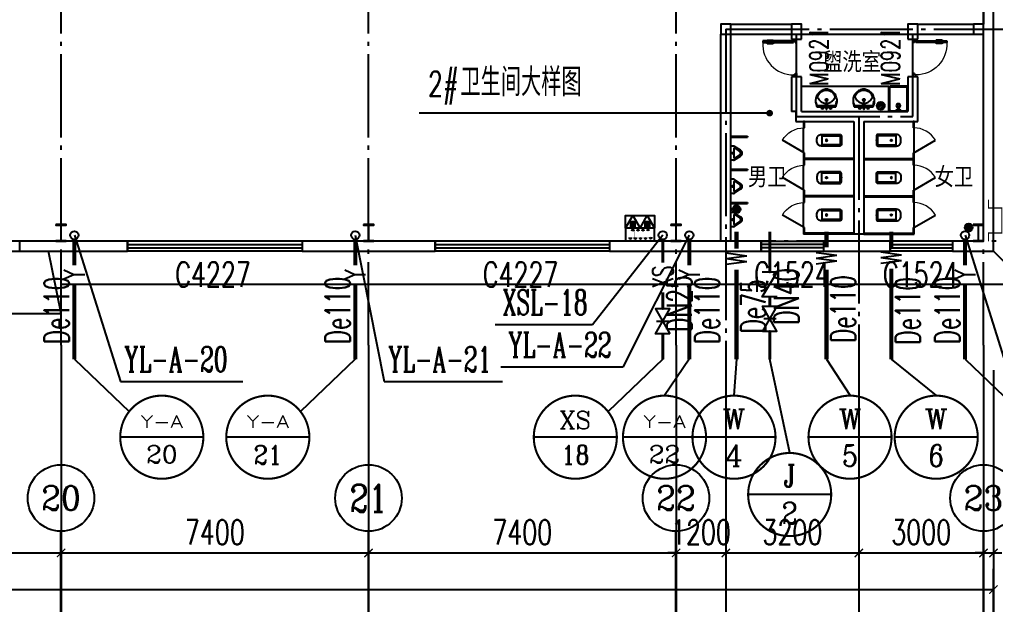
# Model space of a CAD drawing. Header units: millimetres. Extents: x 418304 to 847498, y 48187 to 111456.
# Drawn here: x 421611.75 to 421635.24, y 54517.99 to 54532.07 of the extents above; entities that cross this region are included whole.
import ezdxf
from ezdxf.enums import TextEntityAlignment as Align

# ---------------------------------------------------------------- set-up
doc = ezdxf.new("R2010")
doc.units = ezdxf.units.MM
doc.header["$LTSCALE"] = 1000
doc.linetypes.add('DOTE', pattern=[2.42, 2, -0.2, 0.02, -0.2])
for name, color, linetype in [('AXIS', 3, 'Continuous'), ('AXIS_TEXT', 7, 'Continuous'), ('COLUMN', 2, 'Continuous'), ('DIM_LEAD', 3, 'Continuous'), ('DIM_消防', 3, 'Continuous'), ('DIM_雨水', 3, 'Continuous'), ('DOTE', 8, 'DOTE'), ('EQUIP_地漏', 7, 'Continuous'), ('EQUIP_消防', 7, 'Continuous'), ('LVTRY', 6, 'Continuous'), ('PIPE-污水', 6, 'Continuous'), ('PIPE-消防', 1, 'Continuous'), ('PIPE-给水', 3, 'Continuous'), ('PIPE-雨水', 4, 'Continuous'), ('PUB_TEXT', 7, 'Continuous'), ('TEXT_污水', 7, 'Continuous'), ('TEXT_消防', 7, 'Continuous'), ('TEXT_给水', 7, 'Continuous'), ('TEXT_雨水', 7, 'Continuous'), ('TWT_TEXT', 7, 'Continuous'), ('VALVE_消防', 7, 'Continuous'), ('VALVE_给水', 7, 'Continuous'), ('VPIPE-消防', 1, 'Continuous'), ('VPIPE-雨水', 4, 'Continuous'), ('WALL', 9, 'Continuous'), ('WALL-PARAPET', 6, 'Continuous'), ('WINDOW', 4, 'Continuous'), ('WINDOW_TEXT', 7, 'Continuous')]:
    doc.layers.add(name, color=color, linetype=linetype)
doc.styles.add('_TCH_AXIS', font='COMPLEX', dxfattribs={"bigfont": 'GBCBIG'})
doc.styles.add('_TCH_DIM', font='SIMPLEX', dxfattribs={"bigfont": 'GBCBIG'})
doc.styles.add('_TCH_DIM_T3', font='SIMPLEX', dxfattribs={"width": 0.705882, "bigfont": 'GBCBIG'})
doc.styles.add('_TCH_WINDOW', font='SIMPLEX', dxfattribs={"height": 3.5, "bigfont": 'GBCBIG'})
doc.styles.add('_TWT_CIRCLE', font='COMPLEX', dxfattribs={"width": 1.1, "height": 3, "bigfont": 'HZTXT'})
doc.styles.add('_TWT_PIPEDN', font='SIMPLEX', dxfattribs={"width": 0.8, "height": 3, "bigfont": 'HZTXT'})
doc.styles.add('_TWT_PIPETEXT', font='SIMPLEX', dxfattribs={"width": 0.8, "height": 3.5, "bigfont": 'HZTXT'})
doc.styles.add('_TWT_SERIAL', font='COMPLEX', dxfattribs={"width": 0.8, "height": 3, "bigfont": 'HZTXT'})
doc.styles.add('COMPLEX', font='COMPLEX')
doc.styles.add('YAYA', font='', dxfattribs={"width": 0.8, "height": 1})
doc.styles.get('YAYA').set_extended_font_data('SimSun')
doc.dimstyles.new('_TCH_ARCH&&200', dxfattribs={"dimtxt": 595, "dimasz": 200, "dimexe": 500, "dimexo": 600, "dimgap": 200, "dimtad": 1, "dimdec": 0, "dimzin": 0, "dimdsep": 46, "dimtxsty": '_TCH_DIM_T3', "dimblk": 'ARCHTICK', "dimcen": 0.09, "dimclrt": 7, "dimazin": 2, "dimtfac": 1, "dimtdec": 0, "dimtix": 1, "dimtmove": 2, "dimatfit": 3, "dimfxl": 0, "dimtolj": 1, "dimtzin": 0, "dimarcsym": 0})

# ---------------------------------------------------------------- blocks, each defined once
blk = doc.blocks.new('_AXISO')
blk.add_circle((0, 0), 0.5)
at = {"layer": 'AXIS_TEXT', "style": 'COMPLEX', "width": 1.041667}
blk.add_attdef('A', text='', height=0.56, dxfattribs=at).set_placement((-0.25, -0.28), (0.25, -0.28), align=Align.FIT)
blk = doc.blocks.new('_ArchTick')
at = {"color": 0, "linetype": 'ByBlock', "const_width": 0.15}
blk.add_lwpolyline([(-0.5, -0.5), (0.5, 0.5)], dxfattribs=at)
blk = doc.blocks.new('*D143')
at = {"layer": 'AXIS', "color": 0, "lineweight": -2}
for p, q in [((436704, 134805), (436704, 141305)), ((599984, 134805), (599984, 141305)), ((436704, 140805), (599984, 140805))]:
    blk.add_line(p, q, dxfattribs=at)
at = {"layer": 'Defpoints', "color": 0}
for p in [(599984, 140805), (436704, 134205), (599984, 134205)]:
    blk.add_point(p, dxfattribs=at)
at = {"layer": 'AXIS', "color": 0, "lineweight": -2, "xscale": 200, "yscale": 200, "zscale": 200, "rotation": 180}
blk.add_blockref('_ArchTick', (436704, 140805), dxfattribs=at)
at = {"layer": 'AXIS', "color": 0, "lineweight": -2, "xscale": 200, "yscale": 200, "zscale": 200}
blk.add_blockref('_ArchTick', (599984, 140805), dxfattribs=at)
at = {"layer": 'AXIS', "color": 7, "insert": (518344, 141303), "char_height": 595, "attachment_point": 5, "style": '_TCH_DIM_T3'}
blk.add_mtext('\\A1;163280', dxfattribs=at)
blk = doc.blocks.new('A$C797E1D2B')
at = {"layer": 'COLUMN'}
h = blk.add_hatch(color=256, dxfattribs=at)
h.paths.add_polyline_path([(125, 400), (250, 400), (250, 388), (130, 388), (130, 200), (125, 200)])
h.paths.add_polyline_path([(0, 400), (125, 400), (125, 200), (120, 200), (120, 388), (0, 388)])
h.paths.add_polyline_path([(0, 12), (120, 12), (120, 200), (125, 200), (125, 0), (0, 0)])
h.paths.add_polyline_path([(125, 200), (130, 200), (130, 12), (250, 12), (250, 0), (125, 0)])
blk.add_lwpolyline([(250, 0), (250, 12), (130, 12), (130, 388), (250, 388), (250, 400), (0, 400), (0, 388), (120, 388), (120, 12), (0, 12), (0, 0)], close=True, dxfattribs=at)
blk = doc.blocks.new('消防软管卷盘')
blk.add_lwpolyline([(4963954, 151899), (4963954, 150312), (4964641, 150312), (4964641, 151899)], close=True)
for points, const_width in [([(4964134, 151704), (4964482, 151704)], 1), ([(4964134, 151566), (4964482, 151566)], 1), ([(4964134, 151428), (4964482, 151428)], 1), ([(4964134, 151290), (4964482, 151290)], 1), ([(4964134, 151152), (4964482, 151152)], 1), ([(4964134, 151014), (4964482, 151014)], 0.1), ([(4964134, 150876), (4964482, 150876)], 1), ([(4964134, 150738), (4964482, 150738)], 1), ([(4964150, 150600), (4964499, 150600)], 1), ([(4964150, 150462), (4964499, 150462)], 1)]:
    blk.add_lwpolyline(points, dxfattribs=dict(const_width=const_width))
for centre, start, end in [((4964134, 151636), 90, 270), ((4964134, 151360), 90, 270), ((4964482, 151498), 270, 90), ((4964482, 151222), 270, 90), ((4964134, 151084), 90, 270), ((4964134, 150808), 90, 270), ((4964482, 150946), 270, 90), ((4964499, 150670), 270, 90), ((4964150, 150532), 90, 270)]:
    blk.add_arc(centre, 69, start, end)
blk = doc.blocks.new('$TwtSys$00000546')
h = blk.add_hatch()
h.set_pattern_fill('ANSI31', color=256, scale=200, style=0)
h.set_pattern_definition([(45, (-38543.802, -6670.83), (-17.67767, 17.67767), [])])
h.paths.add_polyline_path([(-65, 174), (65, 174), (65, 44), (-65, 44)])
for points in [[(0, 344), (-198, 0), (198, 0)], [(-65, 174), (65, 174), (65, 44), (-65, 44)]]:
    blk.add_lwpolyline(points, close=True)
blk = doc.blocks.new('92623')
blk.add_lwpolyline([(8910066, 83014), (8909273, 83014), (8909273, 82670), (8910066, 82670)], close=True)
at = {"xscale": -0.5, "yscale": 0.5, "zscale": 0.5, "rotation": 89.99999999998747}
blk.add_blockref('消防软管卷盘', (8985223, 2565334), dxfattribs=at)
at = {"layer": 'EQUIP_消防', "color": 8, "rotation": 180}
for p in [(8909471, 83014), (8909868, 83014)]:
    blk.add_blockref('$TwtSys$00000546', p, dxfattribs=at)
blk = doc.blocks.new('*D181')
at = {"layer": 'AXIS', "color": 0, "lineweight": -2}
for p, q in [((487606, 74527), (487606, 68027)), ((650886, 74527), (650886, 68027)), ((487606, 68527), (650886, 68527))]:
    blk.add_line(p, q, dxfattribs=at)
at = {"layer": 'Defpoints', "color": 0}
for p in [(487606, 75127), (650886, 75127), (650886, 68527)]:
    blk.add_point(p, dxfattribs=at)
at = {"layer": 'AXIS', "color": 0, "lineweight": -2, "xscale": 200, "yscale": 200, "zscale": 200, "rotation": 180}
blk.add_blockref('_ArchTick', (487606, 68527), dxfattribs=at)
at = {"layer": 'AXIS', "color": 0, "lineweight": -2, "xscale": 200, "yscale": 200, "zscale": 200}
blk.add_blockref('_ArchTick', (650886, 68527), dxfattribs=at)
at = {"layer": 'AXIS', "color": 7, "insert": (569246, 69024), "char_height": 595, "attachment_point": 5, "style": '_TCH_DIM_T3'}
blk.add_mtext('\\A1;163280', dxfattribs=at)
blk = doc.blocks.new('*D203')
at = {"layer": 'AXIS', "color": 0, "lineweight": -2}
for p, q in [((621046, 74527), (621046, 69627)), ((628446, 74527), (628446, 69627)), ((621046, 70127), (628446, 70127))]:
    blk.add_line(p, q, dxfattribs=at)
at = {"layer": 'Defpoints', "color": 0}
for p in [(621046, 75127), (628446, 75127), (628446, 70127)]:
    blk.add_point(p, dxfattribs=at)
at = {"layer": 'AXIS', "color": 0, "lineweight": -2, "xscale": 200, "yscale": 200, "zscale": 200, "rotation": 180}
blk.add_blockref('_ArchTick', (621046, 70127), dxfattribs=at)
at = {"layer": 'AXIS', "color": 0, "lineweight": -2, "xscale": 200, "yscale": 200, "zscale": 200}
blk.add_blockref('_ArchTick', (628446, 70127), dxfattribs=at)
at = {"layer": 'AXIS', "color": 7, "insert": (624746, 70624), "char_height": 595, "attachment_point": 5, "style": '_TCH_DIM_T3'}
blk.add_mtext('\\A1;7400', dxfattribs=at)
blk = doc.blocks.new('*D204')
at = {"layer": 'AXIS', "color": 0, "lineweight": -2}
for p, q in [((628446, 74527), (628446, 69627)), ((635846, 74527), (635846, 69627)), ((628446, 70127), (635846, 70127))]:
    blk.add_line(p, q, dxfattribs=at)
at = {"layer": 'Defpoints', "color": 0}
for p in [(628446, 75127), (635846, 75127), (635846, 70127)]:
    blk.add_point(p, dxfattribs=at)
at = {"layer": 'AXIS', "color": 0, "lineweight": -2, "xscale": 200, "yscale": 200, "zscale": 200, "rotation": 180}
blk.add_blockref('_ArchTick', (628446, 70127), dxfattribs=at)
at = {"layer": 'AXIS', "color": 0, "lineweight": -2, "xscale": 200, "yscale": 200, "zscale": 200}
blk.add_blockref('_ArchTick', (635846, 70127), dxfattribs=at)
at = {"layer": 'AXIS', "color": 7, "insert": (632146, 70624), "char_height": 595, "attachment_point": 5, "style": '_TCH_DIM_T3'}
blk.add_mtext('\\A1;7400', dxfattribs=at)
blk = doc.blocks.new('*D205')
at = {"layer": 'AXIS', "color": 0, "lineweight": -2}
for p, q in [((635846, 74527), (635846, 69627)), ((643246, 74527), (643246, 69627)), ((635846, 70127), (643246, 70127))]:
    blk.add_line(p, q, dxfattribs=at)
at = {"layer": 'Defpoints', "color": 0}
for p in [(635846, 75127), (643246, 75127), (643246, 70127)]:
    blk.add_point(p, dxfattribs=at)
at = {"layer": 'AXIS', "color": 0, "lineweight": -2, "xscale": 200, "yscale": 200, "zscale": 200, "rotation": 180}
blk.add_blockref('_ArchTick', (635846, 70127), dxfattribs=at)
at = {"layer": 'AXIS', "color": 0, "lineweight": -2, "xscale": 200, "yscale": 200, "zscale": 200}
blk.add_blockref('_ArchTick', (643246, 70127), dxfattribs=at)
at = {"layer": 'AXIS', "color": 7, "insert": (639546, 70624), "char_height": 595, "attachment_point": 5, "style": '_TCH_DIM_T3'}
blk.add_mtext('\\A1;7400', dxfattribs=at)
blk = doc.blocks.new('*D206')
at = {"layer": 'AXIS', "color": 0, "lineweight": -2}
for p, q in [((643246, 74527), (643246, 69627)), ((644446, 74527), (644446, 69627)), ((643246, 70127), (643046, 70127)), ((643246, 70127), (644446, 70127)), ((644446, 70127), (644646, 70127))]:
    blk.add_line(p, q, dxfattribs=at)
at = {"layer": 'Defpoints', "color": 0}
for p in [(643246, 75127), (644446, 75127), (644446, 70127)]:
    blk.add_point(p, dxfattribs=at)
at = {"layer": 'AXIS', "color": 0, "lineweight": -2, "xscale": 200, "yscale": 200, "zscale": 200}
blk.add_blockref('_ArchTick', (643246, 70127), dxfattribs=at)
at = {"layer": 'AXIS', "color": 0, "lineweight": -2, "xscale": 200, "yscale": 200, "zscale": 200, "rotation": 180}
blk.add_blockref('_ArchTick', (644446, 70127), dxfattribs=at)
at = {"layer": 'AXIS', "color": 7, "insert": (643846, 70624), "char_height": 595, "attachment_point": 5, "style": '_TCH_DIM_T3'}
blk.add_mtext('\\A1;1200', dxfattribs=at)
blk = doc.blocks.new('*D207')
at = {"layer": 'AXIS', "color": 0, "lineweight": -2}
for p, q in [((644446, 74527), (644446, 69627)), ((647646, 74527), (647646, 69627)), ((644446, 70127), (647646, 70127))]:
    blk.add_line(p, q, dxfattribs=at)
at = {"layer": 'Defpoints', "color": 0}
for p in [(644446, 75127), (647646, 75127), (647646, 70127)]:
    blk.add_point(p, dxfattribs=at)
at = {"layer": 'AXIS', "color": 0, "lineweight": -2, "xscale": 200, "yscale": 200, "zscale": 200, "rotation": 180}
blk.add_blockref('_ArchTick', (644446, 70127), dxfattribs=at)
at = {"layer": 'AXIS', "color": 0, "lineweight": -2, "xscale": 200, "yscale": 200, "zscale": 200}
blk.add_blockref('_ArchTick', (647646, 70127), dxfattribs=at)
at = {"layer": 'AXIS', "color": 7, "insert": (646046, 70624), "char_height": 595, "attachment_point": 5, "style": '_TCH_DIM_T3'}
blk.add_mtext('\\A1;3200', dxfattribs=at)
blk = doc.blocks.new('*D208')
at = {"layer": 'AXIS', "color": 0, "lineweight": -2}
for p, q in [((647646, 74527), (647646, 69627)), ((650646, 74527), (650646, 69627)), ((647646, 70127), (650646, 70127))]:
    blk.add_line(p, q, dxfattribs=at)
at = {"layer": 'Defpoints', "color": 0}
for p in [(647646, 75127), (650646, 75127), (650646, 70127)]:
    blk.add_point(p, dxfattribs=at)
at = {"layer": 'AXIS', "color": 0, "lineweight": -2, "xscale": 200, "yscale": 200, "zscale": 200, "rotation": 180}
blk.add_blockref('_ArchTick', (647646, 70127), dxfattribs=at)
at = {"layer": 'AXIS', "color": 0, "lineweight": -2, "xscale": 200, "yscale": 200, "zscale": 200}
blk.add_blockref('_ArchTick', (650646, 70127), dxfattribs=at)
at = {"layer": 'AXIS', "color": 7, "insert": (649146, 70624), "char_height": 595, "attachment_point": 5, "style": '_TCH_DIM_T3'}
blk.add_mtext('\\A1;3000', dxfattribs=at)
blk = doc.blocks.new('*D209')
at = {"layer": 'AXIS', "color": 0, "lineweight": -2}
for p, q in [((650646, 74527), (650646, 69627)), ((650886, 74527), (650886, 69627)), ((650646, 70127), (650446, 70127)), ((650646, 70127), (650886, 70127)), ((650886, 70127), (651086, 70127))]:
    blk.add_line(p, q, dxfattribs=at)
at = {"layer": 'Defpoints', "color": 0}
for p in [(650646, 75127), (650886, 75127), (650886, 70127)]:
    blk.add_point(p, dxfattribs=at)
at = {"layer": 'AXIS', "color": 0, "lineweight": -2, "xscale": 200, "yscale": 200, "zscale": 200}
blk.add_blockref('_ArchTick', (650646, 70127), dxfattribs=at)
at = {"layer": 'AXIS', "color": 0, "lineweight": -2, "xscale": 200, "yscale": 200, "zscale": 200, "rotation": 180}
blk.add_blockref('_ArchTick', (650886, 70127), dxfattribs=at)
at = {"layer": 'AXIS', "color": 7, "insert": (651626, 70677), "char_height": 595, "attachment_point": 5, "style": '_TCH_DIM_T3'}
blk.add_mtext('\\A1;240', dxfattribs=at)
blk = doc.blocks.new('$TCHSYS$WIN2D')
for p, q in [((-0.5, 0.5), (0.5, 0.5)), ((-0.5, 0.5), (-0.5, -0.5)), ((0.5, 0.5), (0.5, -0.5)), ((0.5, 0.1667), (-0.5, 0.1667)), ((0.5, -0.1667), (-0.5, -0.1667)), ((-0.5, -0.5), (0.5, -0.5))]:
    blk.add_line(p, q)
blk = doc.blocks.new('$lvtry$00000037')
for p, q in [((-305, -430, 0), (-305, -30, 0)), ((-285, -420, 0), (-285, -40, 0)), ((-275, 0, 0), (275, 0, 0)), ((-265, -20, 0), (265, -20, 0)), ((285, -180, 0), (245, -198, 0)), ((245, -198, 0), (245, -263, 0)), ((285, -40, 0), (285, -420, 0)), ((305, -30, 0), (305, -430, 0)), ((275, -460, 0), (-275, -460, 0)), ((265, -440, 0), (-265, -440, 0)), ((245, -263, 0), (285, -280, 0))]:
    blk.add_line(p, q)
for radius in [50, 32.5]:
    blk.add_circle((165, -230, 0), radius)
for centre, radius, start, end in [((-275, -30, 0), 30, 90, 180), ((-265, -40, 0), 20, 90, 180), ((265, -40, 0), 20, 0, 90), ((275, -30, 0), 30, 0, 90), ((-275, -430, 0), 30, 180, 270), ((-265, -420, 0), 20, 180, 270), ((265, -420, 0), 20, 270, 0), ((275, -430, 0), 30, 270, 0)]:
    blk.add_arc(centre, radius, start, end)
blk = doc.blocks.new('$lvtry$00000007')
for p, q in [((-170, 0, 0), (170, 0, 0)), ((-170, -61, 0), (-170, 0, 0)), ((-162, -88, 0), (-69, -231, 0)), ((-124, -91, 0), (-43, -216, 0)), ((-116, -76, 0), (116, -76, 0)), ((43, -216, 0), (124, -91, 0)), ((69, -231, 0), (162, -88, 0)), ((170, -61, 0), (170, 0, 0))]:
    blk.add_line(p, q)
blk.add_circle((0, -38, 0), 17.7)
for centre, radius, start, end in [((-120, -61, 0), 50, 180, 213.0863), ((-116, -86, 0), 10, 90, 213.0863), ((0, -191, 0), 80, 210, 330), ((0, -191, 0), 50, 210, 330), ((116, -86, 0), 10, 326.9137, 90), ((120, -61, 0), 50, 326.9137, 0)]:
    blk.add_arc(centre, radius, start, end)
blk = doc.blocks.new('$DorLib2D$00000009')
for p, q in [((0.413, 0.905), (0.413, 0.081)), ((0.454, 0.905), (0.413, 0.905)), ((0.454, 0.081), (0.454, 0.905)), ((0.413, 0.782), (0.378, 0.782)), ((0.413, 0.624), (0.378, 0.624)), ((0.489, 0.782), (0.454, 0.782)), ((0.489, 0.624), (0.454, 0.624)), ((-0.494, 0.081), (-0.453, 0.081)), ((-0.494, -0.002), (-0.494, 0.081)), ((-0.453, 0.081), (-0.453, 0.039)), ((-0.453, 0.039), (-0.412, 0.039)), ((-0.412, 0.039), (-0.412, -0.002)), ((0.413, 0.081), (0.454, 0.081)), ((0.454, 0.039), (0.413, 0.039)), ((0.413, 0.039), (0.413, -0.002)), ((0.495, 0.081), (0.454, 0.081)), ((0.454, 0.081), (0.454, 0.039)), ((0.495, -0.002), (0.495, 0.081)), ((-0.494, -0.002), (-0.494, -0.002)), ((-0.412, -0.002), (-0.494, -0.002)), ((0.413, -0.002), (0.495, -0.002)), ((0.495, -0.002), (0.495, -0.002))]:
    blk.add_line(p, q)
at = {"lineweight": 13}
for p, q in [((0.378, 0.782), (0.378, 0.624)), ((0.489, 0.782), (0.489, 0.624))]:
    blk.add_line(p, q, dxfattribs=at)
blk.add_arc((0.372, 0.082), 0.825, 87.134, 180.0717, dxfattribs=at)
blk = doc.blocks.new('$TCHSYS$APDOOR2D')
blk.add_line((0.5, 0), (0, 0.866))
at = {"lineweight": 13}
blk.add_arc((0.5, 0), 1, 120, 180, dxfattribs=at)
blk = doc.blocks.new('_FZHK')
blk.add_lwpolyline([(-0.5, -0.5), (0.5, -0.5), (0.5, 0.5), (-0.5, 0.5)], close=True)
blk = doc.blocks.new('$lvtry$00000192')
for p, q in [((-249, -114, 0), (-277, -200, 0)), ((-257, -192, 0), (-247, -166, 0)), ((-30, -114, 0), (-249, -114, 0)), ((-237, -138, 0), (-247, -166, 0)), ((-235, -138, 0), (-27, -138, 0)), ((-144, -84, 0), (-75, -83, 0)), ((-109, -118, 0), (-110, -49, 0)), ((-24, -72, 0), (-30, -109, 0)), ((-30, -109, 0), (-17, -212, 0)), ((-24, -72, 0), (0, -73, 0)), ((-24, -72, 0), (-17, -212, 0)), ((-23, -91, 0), (0, -91, 0)), ((-18, -202, 0), (-1, -202, 0)), ((-17, -212, 0), (-1, -212, 0)), ((15, -203, 0), (-1, -202, 0)), ((14, -212, 0), (-1, -212, 0)), ((24, -73, 0), (0, -73, 0)), ((23, -92, 0), (0, -91, 0)), ((1, -314, 0), (0, -229, 0)), ((24, -73, 0), (14, -212, 0)), ((30, -110, 0), (14, -212, 0)), ((24, -73, 0), (30, -110, 0)), ((26, -138, 0), (243, -138, 0)), ((256, -114, 0), (29, -114, 0)), ((75, -83, 0), (144, -82, 0)), ((110, -117, 0), (109, -48, 0)), ((243, -138, 0), (263, -192, 0)), ((243, -138, 0), (272, -216, 0)), ((283, -200, 0), (256, -114, 0)), ((-43, -272, 0), (43, -271, 0))]:
    blk.add_line(p, q)
for points in [[(-277, -200, 0.044851), (-282, -257, 0.06689), (-277, -296, 0.023023), (-257, -356, 0.044853), (-243, -386, 0.043799), (-215, -425, 0.044001), (-180, -459, 0.042834), (-139, -487, 0.043018), (-95, -507, 0.042273), (-47, -520, 0.042347), (2, -524, 0.04234), (52, -520, 0.042268), (100, -508, 0.043003), (144, -488, 0.042821), (185, -460, 0.043985), (220, -426, 0.043782), (249, -387, 0.044843), (273, -338, 0.059205), (283, -297, 0.030672), (287, -241, 0.04375), (283, -201, 0.001982), (283, -201, 0.000717), (283, -200)], [(-21, -200, 0.021783), (-40, -200, 0.043137), (-49, -201, 0.041783), (-92, -214, 0.044848), (-129, -233, 0.04131), (-155, -252, 0.026055), (-194, -290, 0.052783), (-228, -336, 0.159914), (-231, -349, 0.063485), (-229, -357, 0.0374), (-221, -373, 0.051256), (-198, -406, 0.043963), (-164, -440, 0.042872), (-127, -465, 0.042994), (-86, -483, 0.042296), (-43, -495, 0.042347), (2, -499, 0.042341), (47, -495, 0.042292), (91, -484, 0.04298), (132, -466, 0.042859), (169, -440, 0.043948), (202, -409, 0.046877), (227, -374, 0.041749), (235, -357, 0.059652), (238, -346, 0.177603), (234, -327, 0.063235), (189, -275, 0.024325), (146, -239, 0.043369), (120, -223, 0.042415), (76, -205, 0.050318), (38, -197, 0.034463), (33, -197, 0.015757), (19, -198, 0.015757)]]:
    blk.add_lwpolyline(points, format="xyb")
at = {"elevation": 0}
blk.add_lwpolyline([(-257, -192), (-264, -237), (-264, -241)], dxfattribs=at)
for centre, radius in [((-109, -83, 0), 23.8), ((-109, -83, 0), 14.2), ((110, -83, 0), 23.8), ((110, -83, 0), 14.2), ((0, -271, 0), 28.5), ((0, -271, 0), 19)]:
    blk.add_circle(centre, radius)
for centre, start, end in [((-1, -61, 0), 79.8328, 278.7823), ((1, -61, 0), 259.8328, 98.7823)]:
    blk.add_arc(centre, 6.83, start, end)
blk.add_point((0, -91, 0))
blk = doc.blocks.new('$lvtry$00000200')
at = {"color": 0}
for p, q in [((-110, -40, 0), (-110, -470, 0)), ((100, -30, 0), (-100, -30, 0)), ((110, -470, 0), (110, -40, 0))]:
    blk.add_line(p, q, dxfattribs=at)
at = {"color": 0, "elevation": 0}
blk.add_lwpolyline([(100, 0), (-100, 0, 0.414214), (-140, -40), (-140, -480, 0.414214), (-30, -590), (30, -590, 0.414214), (140, -480), (140, -40, 0.414214)], format="xyb", close=True, dxfattribs=at)
blk.add_lwpolyline([(140, -470), (-140, -470)], dxfattribs=at)
at = {"color": 0}
blk.add_circle((0, -359, 0), 20, dxfattribs=at)
for centre, start, end in [((-100, -40, 0), 90, 180), ((100, -40, 0), 0, 90)]:
    blk.add_arc(centre, 10, start, end, dxfattribs=at)
for p in [(0, 0), (0, -359, 0)]:
    blk.add_point(p, dxfattribs=at)
blk = doc.blocks.new('$VALVE$00000296')
for points in [[(-125, 72.2), (-125, -72.2), (125, 72.2), (125, -72.2), (-125, 72.2)], [(0, 60.2), (0, -63.6)]]:
    blk.add_lwpolyline(points)
for p in [(-125, 0), (125, 0)]:
    blk.add_point(p)
blk = doc.blocks.new('$TwtSys$00000141')
for p, q in [((-94, 8), (-10, 92)), ((-94, 8), (-10, 92)), ((-87, -35), (35, 87)), ((-87, -35), (35, 87)), ((-66, -66), (66, 66)), ((-66, -66), (66, 66)), ((-32, -87), (88, 33)), ((-32, -87), (88, 33)), ((11, -92), (92, -11)), ((11, -92), (92, -11))]:
    blk.add_line(p, q)
blk.add_circle((0, 0), 94)
blk.add_circle((0, 0), 94)
blk = doc.blocks.new('$VALVE$00000315')
blk.add_line((-75, 125), (75, 125))
blk.add_lwpolyline([(-125, -75), (-125, 75), (125, -75), (125, 75)])
for p in [(-125, 0), (125, 0)]:
    blk.add_point(p)
blk.add_solid([(0, 125), (0, 150), (75, 125)])
blk = doc.blocks.new('242355')
at = {"layer": 'AXIS'}
for p, q in [((577543.6, 134205.3), (577543.6, 142205.3)), ((584943.6, 134205.3), (584943.6, 142205.3)), ((592343.6, 134205.3), (592343.6, 142205.3)), ((599743.6, 134205.3), (599743.6, 142205.3))]:
    blk.add_line(p, q, dxfattribs=at)
ref = blk.add_blockref('_AXISO', (577543.6, 143005.3), dxfattribs=dict(at, xscale=1600, yscale=1600, zscale=1600))
ref.add_attrib('A', '20', dxfattribs={"layer": 'AXIS_TEXT', "height": 588.55, "style": '_TCH_AXIS'}).set_placement((577067.1, 142711.1), (578020, 142711.1), align=Align.FIT)
ref = blk.add_blockref('_AXISO', (584943.6, 143005.3), dxfattribs=dict(at, xscale=1600, yscale=1600, zscale=1600))
ref.add_attrib('A', '21', dxfattribs={"layer": 'AXIS_TEXT', "height": 656.89, "style": '_TCH_AXIS'}).set_placement((584490, 142676.9), (585397.1, 142676.9), align=Align.FIT)
ref = blk.add_blockref('_AXISO', (592343.6, 143005.3), dxfattribs=dict(at, xscale=1600, yscale=1600, zscale=1600))
ref.add_attrib('A', '22', dxfattribs={"layer": 'AXIS_TEXT', "height": 588.55, "style": '_TCH_AXIS'}).set_placement((591867.1, 142711.1), (592820, 142711.1), align=Align.FIT)
ref = blk.add_blockref('_AXISO', (599743.6, 143005.3), dxfattribs=dict(at, xscale=1600, yscale=1600, zscale=1600))
ref.add_attrib('A', '23', dxfattribs={"layer": 'AXIS_TEXT', "height": 588.55, "style": '_TCH_AXIS'}).set_placement((599267.1, 142711.1), (600220, 142711.1), align=Align.FIT)
dim = blk.add_aligned_dim(p1=(436703.6, 134205.3), p2=(599983.6, 134205.3), distance=6600, text='163280', dimstyle='_TCH_ARCH&&200', dxfattribs=at)
dim.commit()
dim.dimension.update_dxf_attribs({"geometry": '*D143', "text_midpoint": (518343.6, 141302.8)})
blk = doc.blocks.new('2436')
at = {"color": 8, "ltscale": 0.5}
for p, q in [((628446, 75886.8), (628146, 77386.8)), ((650886, 77386.8), (651686, 76586.8))]:
    blk.add_line(p, q, dxfattribs=at)
for points in [[(651686, 90126.8), (651686, 76586.8), (628446, 76586.8)], [(621046, 77386.8), (621046, 75886.8), (628446, 75886.8), (628446, 77386.8)]]:
    blk.add_lwpolyline(points, dxfattribs=at)
at = {"color": 8, "const_width": 30}
blk.add_lwpolyline([(650766, 78626.8), (650766, 78426.8), (651086, 78426.8), (651086, 77826.8), (650766, 77826.8), (650766, 77626.8)], dxfattribs=at)
at = {"layer": 'AXIS'}
for p, q in [((628446, 75126.8), (628446, 67126.8)), ((635846, 75126.8), (635846, 67126.8)), ((643246, 75126.8), (643246, 67126.8)), ((644446, 75126.8), (644446, 67126.8)), ((647646, 75126.8), (647646, 67126.8)), ((650646, 75126.8), (650646, 67126.8))]:
    blk.add_line(p, q, dxfattribs=at)
at = {"layer": 'DIM_LEAD'}
for p, q in [((644728.3, 80709.3), (637066.5, 80709.3)), ((645498.3, 80709.3), (644728.3, 80709.3))]:
    blk.add_line(p, q, dxfattribs=at)
at = {"layer": 'DIM_LEAD', "const_width": 80}
blk.add_lwpolyline([(645538.3, 80709.3, 1), (645458.3, 80709.3, 1)], format="xyb", close=True, dxfattribs=at)
at = {"layer": 'DIM_消防'}
for p, q in [((642926.4, 77770.9, 3000), (641238.5, 75619.6, 6000)), ((641238.5, 75619.6, 6000), (638893, 75619.6, 6000)), ((628765.5, 74785.7), (630081.2, 73526.5)), ((635526.4, 74785.7), (634210.7, 73526.5)), ((642926.4, 74785.7), (641610.7, 73526.5)), ((643565.5, 74785.7), (642968.4, 73912.1)), ((644701.3, 74785.7), (644640, 73912.1)), ((645980.4, 72532.5), (645501.6, 74785.7)), ((646867.4, 74785.7, -400), (647432.9, 73912.1)), ((648424.6, 74785.7, -400), (649506.7, 73912.1)), ((650201.4, 74785.7), (651517.2, 73526.5)), ((631870.2, 72912.1), (629870.2, 72912.1)), ((634421.7, 72912.1), (632421.7, 72912.1)), ((641821.7, 72912.1), (639821.7, 72912.1)), ((643968.4, 72912.1), (641968.4, 72912.1)), ((645640, 72912.1), (643640, 72912.1)), ((648432.9, 72912.1), (646432.9, 72912.1)), ((650506.7, 72912.1), (648506.7, 72912.1)), ((646980.4, 71532.5), (644980.4, 71532.5))]:
    blk.add_line(p, q, dxfattribs=at)
at = {"layer": 'DIM_消防', "const_width": 50}
for points in [[(631870.2, 72912.1, 1), (629870.2, 72912.1, 1)], [(634421.7, 72912.1, 1), (632421.7, 72912.1, 1)], [(641821.7, 72912.1, 1), (639821.7, 72912.1, 1)], [(643968.4, 72912.1, 1), (641968.4, 72912.1, 1)], [(645640, 72912.1, 1), (643640, 72912.1, 1)], [(648432.9, 72912.1, 1), (646432.9, 72912.1, 1)], [(650506.7, 72912.1, 1), (648506.7, 72912.1, 1)], [(646980.4, 71532.5, 1), (644980.4, 71532.5, 1)]]:
    blk.add_lwpolyline(points, format="xyb", close=True, dxfattribs=at)
at = {"layer": 'DIM_雨水'}
for p, q in [((628765.5, 77770.9), (629875.6, 74248.7)), ((635526.4, 77770.9, 3000), (636222.3, 74248.7, 3000)), ((643565.5, 77770.9), (641968.5, 74594.5)), ((650201.4, 77770.9, 3000), (651311.5, 74248.7, 3000)), ((641968.5, 74594.5), (639027.1, 74594.5)), ((629875.6, 74248.7), (632817, 74248.7)), ((636222.3, 74248.7, 3000), (639072.3, 74248.7, 3000))]:
    blk.add_line(p, q, dxfattribs=at)
at = {"layer": 'DOTE'}
for p, q in [((628446, 75126.8), (628446, 130126.8)), ((635846, 75126.8), (635846, 130126.8)), ((643246, 75126.8), (643246, 130126.8)), ((650646, 75126.8), (650646, 130126.8)), ((644446, 82726.8), (653146, 82726.8)), ((644446, 82726.8), (644446, 75126.8)), ((646146, 80626.8), (646146, 82726.8)), ((648946, 80626.8), (648946, 82726.8)), ((646146, 80626.8), (648946, 80626.8)), ((647646, 80626.8), (647646, 75126.8)), ((653146, 77626.8), (485346, 77626.8))]:
    blk.add_line(p, q, dxfattribs=at)
at = {"layer": 'LVTRY'}
for p, q in [((648366, 81346.8), (646246, 81346.8)), ((648366, 80746.8), (648366, 81346.8)), ((646313.5, 80506.8), (646313.5, 80356.8)), ((646338.5, 80506.8), (646313.5, 80506.8)), ((646313.5, 80356.8), (646338.5, 80356.8)), ((646313.5, 79756.8, 400), (646313.5, 80356.8, 400)), ((646338.5, 80356.8), (646338.5, 80506.8)), ((648953.5, 80506.8), (648953.5, 80356.8)), ((648978.5, 80506.8), (648953.5, 80506.8)), ((648953.5, 80356.8), (648978.5, 80356.8)), ((648978.5, 80356.8), (648978.5, 80506.8)), ((648978.5, 79756.8, 400), (648978.5, 80356.8, 400)), ((644566, 80159.3), (644966, 80159.3)), ((644566, 80159.3), (644566, 80134.3)), ((644566, 80134.3), (644966, 80134.3)), ((644966, 80159.3), (644966, 80134.3)), ((646338.5, 79756.8), (646313.5, 79756.8)), ((646313.5, 79756.8), (646313.5, 79606.8)), ((646338.5, 79619.3), (646338.5, 79756.8)), ((648978.5, 79756.8), (648953.5, 79756.8)), ((648953.5, 79756.8), (648953.5, 79619.3)), ((648978.5, 79606.8), (648978.5, 79756.8)), ((646313.5, 79606.8), (646313.5, 79456.8)), ((646313.5, 79456.8), (646338.5, 79456.8)), ((646313.5, 78856.8, 400), (646313.5, 79456.8, 400)), ((647526, 79619.3), (646338.5, 79619.3)), ((647526, 79594.3), (646338.5, 79594.3)), ((646338.5, 79456.8), (646338.5, 79594.3)), ((647766, 79619.3), (648953.5, 79619.3)), ((647766, 79619.3), (647766, 79594.3)), ((647766, 79594.3), (648953.5, 79594.3)), ((648953.5, 79594.3), (648953.5, 79456.8)), ((648953.5, 79456.8), (648978.5, 79456.8)), ((648978.5, 79456.8), (648978.5, 79606.8)), ((648978.5, 78856.8, 400), (648978.5, 79456.8, 400)), ((644566, 79359.3), (644966, 79359.3)), ((644566, 79359.3), (644566, 79334.3)), ((644566, 79334.3), (644966, 79334.3)), ((644966, 79359.3), (644966, 79334.3)), ((646338.5, 78856.8), (646313.5, 78856.8)), ((646313.5, 78856.8), (646313.5, 78706.8)), ((646313.5, 78706.8), (646313.5, 78556.8)), ((646338.5, 78719.3), (646338.5, 78856.8)), ((647526, 78719.3), (646338.5, 78719.3)), ((647526, 78694.3), (646338.5, 78694.3)), ((646338.5, 78556.8), (646338.5, 78694.3)), ((647766, 78719.3), (648953.5, 78719.3)), ((647766, 78719.3), (647766, 78694.3)), ((647766, 78694.3), (648953.5, 78694.3)), ((648978.5, 78856.8), (648953.5, 78856.8)), ((648953.5, 78856.8), (648953.5, 78719.3)), ((648953.5, 78694.3), (648953.5, 78556.8)), ((648978.5, 78706.8), (648978.5, 78856.8)), ((648978.5, 78556.8), (648978.5, 78706.8)), ((644566, 78559.3), (644966, 78559.3)), ((644566, 78559.3), (644566, 78534.3)), ((644566, 78534.3), (644966, 78534.3)), ((644966, 78559.3), (644966, 78534.3)), ((646313.5, 78556.8), (646338.5, 78556.8)), ((646313.5, 77956.8, 400), (646313.5, 78556.8, 400)), ((648953.5, 78556.8), (648978.5, 78556.8)), ((648978.5, 77956.8, 400), (648978.5, 78556.8, 400)), ((646338.5, 77956.8), (646313.5, 77956.8)), ((646313.5, 77956.8), (646313.5, 77794.3)), ((647526, 77794.3), (646313.5, 77794.3)), ((646338.5, 77819.3), (646338.5, 77956.8)), ((647526, 77819.3), (646338.5, 77819.3)), ((647766, 77819.3), (648953.5, 77819.3)), ((647766, 77819.3), (647766, 77794.3)), ((647766, 77794.3), (648978.5, 77794.3)), ((648978.5, 77956.8), (648953.5, 77956.8)), ((648953.5, 77956.8), (648953.5, 77819.3)), ((648978.5, 77794.3), (648978.5, 77956.8))]:
    blk.add_line(p, q, dxfattribs=at)
at = {"layer": 'PIPE-污水', "linetype": 'Continuous', "const_width": 100}
for points in [[(644701.3, 77856.3), (644701.3, 77449.9)], [(646867.4, 77856.3), (646867.4, 77476.7)], [(648424.6, 77856.3), (648424.6, 77473.1)], [(644701.3, 76945.1), (644701.3, 74785.7)], [(646867.4, 76941.5), (646867.4, 74785.7)], [(648424.6, 76968.4), (648424.6, 74785.7)]]:
    blk.add_lwpolyline(points, dxfattribs=at)
at = {"layer": 'PIPE-消防', "linetype": 'Continuous', "const_width": 70}
for points in [[(642926.4, 77670.9), (642926.4, 77111.8)], [(642926.4, 76393.8), (642926.4, 75999)], [(642926.4, 75399), (642926.4, 74785.7)]]:
    blk.add_lwpolyline(points, dxfattribs=at)
at = {"layer": 'PIPE-给水', "linetype": 'Continuous', "const_width": 70}
for points in [[(645501.6, 76886.8), (645501.6, 77856.3)], [(645501.6, 76066.5), (645501.6, 76286.8)], [(645501.6, 74785.7), (645501.6, 75466.5)]]:
    blk.add_lwpolyline(points, dxfattribs=at)
at = {"layer": 'PIPE-雨水', "linetype": 'Continuous', "const_width": 100}
for points in [[(628765.5, 77670.9), (628765.5, 77050.5)], [(635526.4, 77670.9), (635526.4, 77050.5)], [(643565.5, 77670.9), (643565.5, 77050.5)], [(650201.4, 77670.9), (650201.4, 77050.5)], [(628765.5, 76606.7), (628765.5, 74785.7)], [(635526.4, 76606.7), (635526.4, 74785.7)], [(643565.5, 76606.7), (643565.5, 74785.7)], [(650201.4, 76606.7), (650201.4, 74785.7)]]:
    blk.add_lwpolyline(points, dxfattribs=at)
at = {"layer": 'VPIPE-消防', "linetype": 'Continuous'}
blk.add_circle((642926.4, 77770.9), 100, dxfattribs=at)
at = {"layer": 'VPIPE-雨水', "linetype": 'Continuous'}
for centre in [(628765.5, 77770.9), (635526.4, 77770.9), (643565.5, 77770.9), (650201.4, 77770.9)]:
    blk.add_circle(centre, 100, dxfattribs=at)
at = {"layer": 'WALL'}
for p, q in [((644566, 82846.8), (646026, 82846.8)), ((649066, 82846.8), (650406, 82846.8)), ((644326, 77626.8), (644326, 82606.8)), ((644566, 77626.8), (644566, 82606.8)), ((644566, 82606.8), (646026, 82606.8)), ((646026, 82606.8), (646026, 82486.8)), ((646026, 82486.8), (646266, 82486.8)), ((646266, 82486.8), (646266, 82606.8)), ((648826, 82606.8), (648826, 82486.8)), ((648826, 82486.8), (649066, 82486.8)), ((649066, 82606.8), (650406, 82606.8)), ((649066, 82486.8), (649066, 82606.8)), ((646266, 81586.8), (646026, 81586.8)), ((646026, 81586.8), (646026, 80746.8)), ((646266, 80746.8), (646266, 81586.8)), ((649066, 81586.8), (648826, 81586.8)), ((648826, 81586.8), (648826, 80746.8)), ((649066, 80506.8), (649066, 81586.8)), ((646126, 80746.8), (646026, 80746.8)), ((646126, 80746.8), (646126, 80506.8)), ((646266, 80746.8), (647526, 80746.8)), ((647526, 80746.8), (648826, 80746.8)), ((646126, 80506.8), (646146, 80506.8)), ((646146, 80506.8), (647526, 80506.8)), ((647526, 80506.8), (647526, 79606.8)), ((647766, 80506.8), (647766, 79606.8)), ((647766, 80506.8), (649066, 80506.8)), ((647526, 79606.8), (647526, 78706.8)), ((647766, 79606.8), (647766, 78706.8)), ((647526, 78706.8), (647526, 77794.3)), ((647766, 78706.8), (647766, 77794.3)), ((647766, 77794.3), (647526, 77794.3))]:
    blk.add_line(p, q, dxfattribs=at)
at = {"layer": 'WALL-PARAPET'}
for p, q in [((650646, 84901.8), (650646, 82846.8)), ((650886, 82726.8), (650886, 84901.8)), ((650886, 77386.8), (650886, 82726.8)), ((650646, 77626.8), (650646, 82606.8)), ((630046, 77626.8), (627446, 77626.8)), ((627446, 77626.8), (627446, 77386.8)), ((630046, 77386.8), (630046, 77626.8)), ((637446, 77626.8), (634246, 77626.8)), ((634246, 77626.8), (634246, 77386.8)), ((637446, 77386.8), (637446, 77626.8)), ((644446, 77626.8), (641646, 77626.8)), ((641646, 77626.8), (641646, 77386.8)), ((645296, 77626.8), (644446, 77626.8)), ((645296, 77386.8), (645296, 77626.8)), ((648396, 77626.8), (646796, 77626.8)), ((646796, 77626.8), (646796, 77386.8)), ((648396, 77386.8), (648396, 77626.8)), ((650646, 77626.8), (649896, 77626.8)), ((649896, 77626.8), (649896, 77386.8)), ((627446, 77386.8), (630046, 77386.8)), ((634246, 77386.8), (637446, 77386.8)), ((641646, 77386.8), (644446, 77386.8)), ((644446, 77386.8), (645296, 77386.8)), ((646796, 77386.8), (648396, 77386.8)), ((649896, 77386.8), (650886, 77386.8))]:
    blk.add_line(p, q, dxfattribs=at)
at = {"layer": 'WINDOW'}
for p, q in [((646266, 82606.8), (648826, 82606.8)), ((622046, 77386.8), (627446, 77386.8))]:
    blk.add_line(p, q, dxfattribs=at)
at = {"xscale": -0.882, "yscale": 0.882, "zscale": 0.882, "rotation": 180}
blk.add_blockref('92623', (-7215948.8, 151159.8), dxfattribs=at)
at = {"rotation": 180}
for p in [(628571, 78026.8), (635971, 78026.8), (643371, 78026.8), (650646, 78026.8)]:
    blk.add_blockref('A$C797E1D2B', p, dxfattribs=at)
at = {"layer": 'COLUMN', "xscale": 240, "yscale": 240, "zscale": 240, "rotation": 90}
for p in [(644446, 82726.8), (646146, 82726.8), (648946, 82726.8), (650526, 82726.8)]:
    blk.add_blockref('_FZHK', p, dxfattribs=at)
at = {"layer": 'EQUIP_地漏'}
for p, rotation in [((648171.7, 80886.8), 4.62786941233679e-09), ((644701.3, 78397), 90), ((650288.2, 77956.3), 180)]:
    blk.add_blockref('$TwtSys$00000141', p, dxfattribs=dict(at, rotation=rotation))
at = {"layer": 'LVTRY', "xscale": 0.9107142857142857, "yscale": 1.023255813953488, "rotation": 180.0000000000435}
for p in [(646866.1, 80747.1, 0), (647766.1, 80747.1, 0)]:
    blk.add_blockref('$lvtry$00000192', p, dxfattribs=at)
at = {"layer": 'LVTRY', "yscale": -1}
for name, p, rotation in [('$lvtry$00000037', (648366, 81051.8, 0), 269.9999999999984), ('$lvtry$00000200', (647226, 80056.8, -400), 90.00000000000001), ('$lvtry$00000200', (648066, 79156.8, -400), 270), ('$lvtry$00000200', (647226, 78256.8, -400), 90.00000000000001)]:
    blk.add_blockref(name, p, dxfattribs=dict(at, rotation=rotation))
at = {"layer": 'LVTRY', "xscale": -600, "zscale": 25, "rotation": 90}
for p, yscale in [((646326, 80056.8), 600), ((648966, 80056.8), -600), ((646326, 79156.8), 600), ((648966, 79156.8), -600), ((646326, 78256.8), 600), ((648966, 78256.8), -600)]:
    blk.add_blockref('$TCHSYS$APDOOR2D', p, dxfattribs=dict(at, yscale=yscale))
at = {"layer": 'LVTRY'}
for name, p, rotation in [('$lvtry$00000200', (648066, 80056.8, -400), 90.00000000000007), ('$lvtry$00000007', (644566, 79746.8), 90.00000000000001), ('$lvtry$00000200', (647226, 79156.8, -400), 270.0000000000001), ('$lvtry$00000007', (644566, 78946.8), 90.00000000000001), ('$lvtry$00000007', (644566, 78146.8), 90.00000000000001), ('$lvtry$00000200', (648066, 78256.8, -400), 90.00000000000007)]:
    blk.add_blockref(name, p, dxfattribs=dict(at, rotation=rotation))
at = {"layer": 'VALVE_消防', "xscale": -2.4, "yscale": 2.4, "zscale": 2.4, "rotation": 270}
blk.add_blockref('$VALVE$00000296', (642926.4, 75699), dxfattribs=at)
at = {"layer": 'VALVE_给水', "xscale": 2.4, "yscale": 2.4, "zscale": 2.4, "rotation": 90}
for name, p in [('$VALVE$00000315', (645501.6, 76586.8)), ('$VALVE$00000296', (645501.6, 75766.5))]:
    blk.add_blockref(name, p, dxfattribs=at)
at = {"layer": 'WINDOW'}
ref = blk.add_blockref('$DorLib2D$00000009', (646146, 82036.8), dxfattribs=dict(at, xscale=900, yscale=900, zscale=900, rotation=90))
ref.add_attrib('A', 'M0921', (646908.9, 81369.3), dxfattribs={"layer": 'WINDOW_TEXT', "height": 446.25, "rotation": 90, "style": '_TCH_WINDOW', "width": 0.705882})
ref = blk.add_blockref('$DorLib2D$00000009', (648946, 82036.8), dxfattribs=dict(at, xscale=900, yscale=-900, zscale=900, rotation=90))
ref.add_attrib('A', 'M0921', (648629.3, 81369.3), dxfattribs={"layer": 'WINDOW_TEXT', "height": 446.25, "rotation": 90, "style": '_TCH_WINDOW', "width": 0.705882})
ref = blk.add_blockref('$TCHSYS$WIN2D', (632146, 77506.8), dxfattribs=dict(at, xscale=-4200, yscale=240, zscale=-4200))
ref.add_attrib('A', 'C4227', (631196, 76529.5), dxfattribs={"layer": 'WINDOW_TEXT', "height": 595, "style": '_TCH_WINDOW', "width": 0.705882})
ref = blk.add_blockref('$TCHSYS$WIN2D', (639546, 77506.8), dxfattribs=dict(at, xscale=-4200, yscale=240, zscale=-4200))
ref.add_attrib('A', 'C4227', (638596, 76529.5), dxfattribs={"layer": 'WINDOW_TEXT', "height": 595, "style": '_TCH_WINDOW', "width": 0.705882})
ref = blk.add_blockref('$TCHSYS$WIN2D', (646046, 77506.8), dxfattribs=dict(at, xscale=1500, yscale=240, zscale=1500))
ref.add_attrib('A', 'C1524', (645126, 76529.5), dxfattribs={"layer": 'WINDOW_TEXT', "height": 595, "style": '_TCH_WINDOW', "width": 0.705882})
ref = blk.add_blockref('$TCHSYS$WIN2D', (649146, 77506.8), dxfattribs=dict(at, xscale=-1500, yscale=240, zscale=-1500))
ref.add_attrib('A', 'C1524', (648226, 76529.5), dxfattribs={"layer": 'WINDOW_TEXT', "height": 595, "style": '_TCH_WINDOW', "width": 0.705882})
at = {"layer": 'DIM_消防', "color": 7, "style": '_TWT_CIRCLE'}
for s, height, p, p2 in [('XS', 423.95, (640444.2, 73112.9), (641199.2, 73112.9)), ('W', 483.2, (644361.6, 73103), (644918.5, 73103)), ('W', 483.2, (647154.5, 73103), (647711.3, 73103)), ('W', 483.2, (649228.3, 73103), (649785.1, 73103)), ('Y-A', 296.03, (630366.3, 73139.2), (631374.2, 73139.2)), ('Y-A', 296.03, (632917.8, 73139.2), (633925.7, 73139.2)), ('Y-A', 296.03, (642464.4, 73139.2), (643472.3, 73139.2)), ('20', 423.95, (630492.7, 72287.3), (631247.8, 72287.3)), ('21', 448.85, (633080.8, 72266.8), (633762.6, 72266.8)), ('18', 448.85, (640480.8, 72266.8), (641162.6, 72266.8)), ('22', 423.95, (642590.8, 72287.3), (643345.9, 72287.3)), ('4', 509.7, (644426.5, 72215.5), (644853.6, 72215.5)), ('5', 517.5, (647243.2, 72208.9), (647622.7, 72208.9)), ('6', 517.5, (649316.9, 72208.9), (649696.4, 72208.9)), ('J', 527.7, (645828.4, 71716.8), (646132.4, 71716.8)), ('2', 517.5, (645790.6, 70829.3), (646170.1, 70829.3))]:
    blk.add_text(s, height=height, dxfattribs=at).set_placement(p, p2, align=Align.FIT)
at = {"layer": 'PUB_TEXT'}
for s, height, style, width, p in [('盥洗室', 425.32, 'YAYA', 0.8, (646785.1, 81740.2)), ('2#', 595, '_TCH_DIM', 0.705882, (637276.5, 81117.6)), ('男卫', 425.32, 'YAYA', 0.8, (644976.7, 78971.2)), ('女卫', 425.32, 'YAYA', 0.8, (649469.4, 78971.2))]:
    blk.add_text(s, height=height, dxfattribs=dict(at, style=style, width=width)).set_placement(p)
at = {"layer": 'PUB_TEXT', "style": '_TCH_DIM'}
blk.add_text('卫生间大样图', height=675.18, dxfattribs=at).set_placement((638056.5, 81117.6))
at = {"layer": 'TEXT_污水', "style": '_TWT_PIPETEXT', "width": 0.64}
for p in [(644951.3, 77045.1), (647117.4, 77056.7), (648674.6, 77068.4)]:
    blk.add_text('W', height=500, rotation=90, dxfattribs=at).set_placement(p)
at = {"layer": 'TEXT_污水', "linetype": 'Continuous', "style": '_TWT_PIPEDN', "width": 0.64}
for s, p in [('De75', (645401.3, 75405.2)), ('De110', (647567.4, 75179.1)), ('De110', (649124.6, 75136.8))]:
    blk.add_text(s, height=600, rotation=90, dxfattribs=at).set_placement(p)
at = {"layer": 'TEXT_消防', "style": '_TWT_PIPETEXT', "width": 0.64}
blk.add_text('XS', height=500, rotation=90, dxfattribs=at).set_placement((643176.4, 76493.8))
at = {"layer": 'TEXT_消防', "linetype": 'Continuous', "style": '_TWT_PIPEDN', "width": 0.64}
blk.add_text('DN25', height=600, rotation=90, dxfattribs=at).set_placement((643626.4, 75441.9))
at = {"layer": 'TEXT_给水', "linetype": 'Continuous', "style": '_TWT_PIPEDN', "width": 0.64}
blk.add_text('DN40', height=600, rotation=90, dxfattribs=at).set_placement((646201.6, 75617))
at = {"layer": 'TEXT_雨水', "style": '_TWT_PIPETEXT', "width": 0.64}
for p in [(629015.5, 76706.7), (635776.4, 76706.7), (643815.5, 76706.7), (650451.4, 76706.7)]:
    blk.add_text('Y', height=500, rotation=90, dxfattribs=at).set_placement(p)
at = {"layer": 'TEXT_雨水', "linetype": 'Continuous', "style": '_TWT_PIPEDN', "width": 0.64}
for p in [(628639.1, 75145.5), (635400.1, 75145.5), (644294.6, 75145.5), (650075.1, 75145.5)]:
    blk.add_text('De110', height=600, rotation=90, dxfattribs=at).set_placement(p)
at = {"layer": 'TWT_TEXT', "style": '_TWT_SERIAL', "width": 0.64}
for s, p in [('XSL-18', (639073, 75859.6, 6000)), ('YL-A-22', (639207.1, 74834.5)), ('YL-A-20', (629967.3, 74488.7)), ('YL-A-21', (636314.1, 74488.7, 3000))]:
    blk.add_text(s, height=600, dxfattribs=at).set_placement(p)
at = {"layer": 'AXIS'}
for p1, p2, distance, text, picture, middle in [((487606, 75126.8), (650886, 75126.8), -6600, '163280', '*D181', (569246, 69024.3)), ((621046, 75126.8), (628446, 75126.8), -5000, '7400', '*D203', (624746, 70624.3)), ((628446, 75126.8), (635846, 75126.8), -5000, '7400', '*D204', (632146, 70624.3)), ((635846, 75126.8), (643246, 75126.8), -5000, '7400', '*D205', (639546, 70624.3)), ((643246, 75126.8), (644446, 75126.8), -5000, '1200', '*D206', (643846, 70624.3)), ((644446, 75126.8), (647646, 75126.8), -5000, '3200', '*D207', (646046, 70624.3)), ((647646, 75126.8), (650646, 75126.8), -5000, '3000', '*D208', (649146, 70624.3))]:
    dim = blk.add_aligned_dim(p1=p1, p2=p2, distance=distance, text=text, dimstyle='_TCH_ARCH&&200', dxfattribs=at)
    dim.commit()
    dim.dimension.update_dxf_attribs({"geometry": picture, "text_midpoint": middle})
dim = blk.add_linear_dim(base=(650886, 70126.8), p1=(650646, 75126.8), p2=(650886, 75126.8), angle=0, text='240', dimstyle='_TCH_ARCH&&200', dxfattribs=at)
dim.commit()
dim.dimension.update_dxf_attribs({"geometry": '*D209', "text_midpoint": (651626, 70676.8), "dimtype": 161})

msp = doc.modelspace()

# ---------------------------------------------------------------- block references
at = {"xscale": 0.001, "yscale": 0.001, "zscale": 0.001}
for name, p in [('2436', (420984.305, 54449.106, 3)), ('242355', (421035.205, 54377.548, 3))]:
    msp.add_blockref(name, p, dxfattribs=at)

doc.saveas('drawing.dxf')
